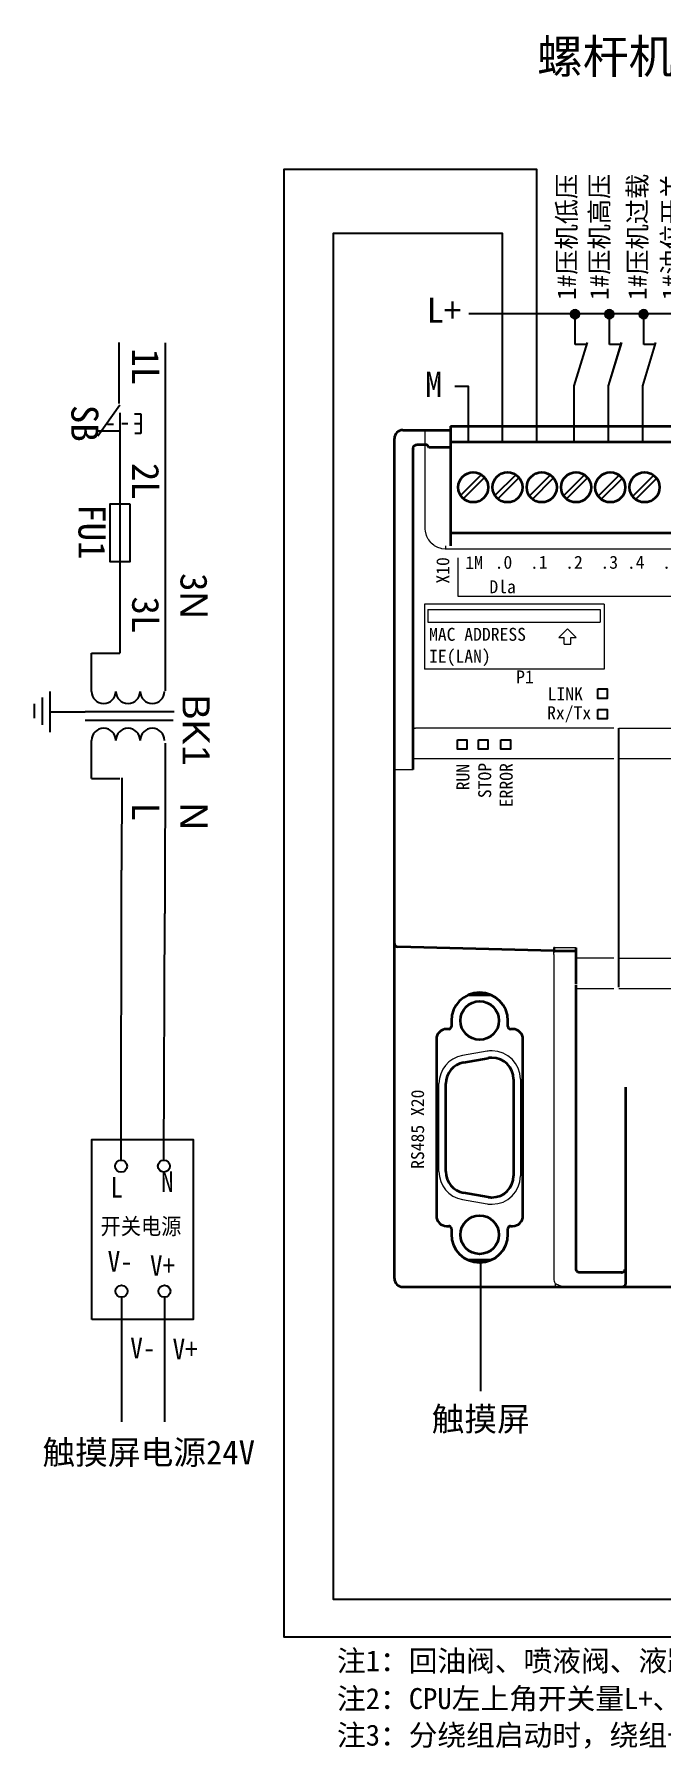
# Model space of a CAD drawing. Extents: x 738 to 1113, y 364 to 564.
# Drawn here: x 737.6 to 810.8, y 363.9 to 564 of the extents above; entities that cross this region are included whole.
import ezdxf

# ---------------------------------------------------------------- set-up
doc = ezdxf.new("R2010")
doc.units = 0
doc.header["$LTSCALE"] = 47.498
doc.header["$MEASUREMENT"] = 0
doc.layers.get('0').update_dxf_attribs({"linetype": 'CONTINUOUS'})
doc.layers.add('Layer 1', color=7, linetype='CONTINUOUS')
doc.layers.add('控制线', color=7, linetype='CONTINUOUS', lineweight=25)
doc.layers.add('文本', color=7, linetype='CONTINUOUS', lineweight=25)
doc.styles.add('宋体', font='simhei.ttf', dxfattribs={"width": 0.9})

# ---------------------------------------------------------------- blocks, each defined once
blk = doc.blocks.new('CAXBLOCK230', base_point=(492.26, -16.62))
at = {"layer": '控制线', "linetype": 'Continuous', "lineweight": 25}
blk.add_hatch(color=256, dxfattribs=at).paths.add_polyline_path([(1252.83, 322.31), (1252.31, 322.31), (1252.31, 322.23), (1252.33, 322.15), (1252.36, 322.08), (1252.41, 322.01), (1252.46, 321.94), (1252.52, 321.89), (1252.59, 321.85), (1252.67, 321.82), (1252.75, 321.8), (1252.83, 321.79), (1252.91, 321.8), (1252.99, 321.82), (1253.06, 321.85), (1253.13, 321.89), (1253.2, 321.94), (1253.25, 322.01), (1253.29, 322.08), (1253.32, 322.15), (1253.34, 322.23), (1253.35, 322.31)], flags=0)
for p, q in [((1252.83, 322.31), (1252.31, 322.31)), ((1253.35, 322.31), (1252.83, 322.31))]:
    blk.add_line(p, q, dxfattribs=at)
blk.add_arc((1252.83, 322.31), 0.52, 180, 360, dxfattribs=at)
blk = doc.blocks.new('CAXBLOCK231', base_point=(492.26, -16.62))
at = {"layer": '控制线', "linetype": 'Continuous', "lineweight": 25}
blk.add_hatch(color=256, dxfattribs=at).paths.add_polyline_path([(1252.83, 322.31), (1253.35, 322.31), (1253.34, 322.39), (1253.32, 322.47), (1253.29, 322.55), (1253.25, 322.62), (1253.2, 322.68), (1253.13, 322.73), (1253.06, 322.78), (1252.99, 322.81), (1252.91, 322.83), (1252.83, 322.83), (1252.75, 322.83), (1252.67, 322.81), (1252.59, 322.78), (1252.52, 322.73), (1252.46, 322.68), (1252.41, 322.62), (1252.36, 322.55), (1252.33, 322.47), (1252.31, 322.39), (1252.31, 322.31)], flags=0)
for p, q in [((1252.31, 322.31), (1252.83, 322.31)), ((1252.83, 322.31), (1253.35, 322.31))]:
    blk.add_line(p, q, dxfattribs=at)
blk.add_arc((1252.83, 322.31), 0.52, 0, 180, dxfattribs=at)
blk = doc.blocks.new('CAXBLOCK229', base_point=(1252.57, 322.31))
at = {"layer": '控制线', "linetype": 'Continuous', "lineweight": 25}
for name in ['CAXBLOCK231', 'CAXBLOCK230']:
    blk.add_blockref(name, (492.26, -16.62), dxfattribs=at)

msp = doc.modelspace()

# ---------------------------------------------------------------- linework, layer by layer
at = {"color": 7, "linetype": 'Continuous'}
for p, q in [((788.34, 531.37), (935.49, 531.37)), ((800.72, 527.75), (800.72, 531.37)), ((804.74, 527.75), (804.74, 531.37)), ((808.74, 527.75), (808.74, 531.37)), ((800.62, 522.96), (802.17, 528)), ((804.62, 522.96), (806.17, 528)), ((804.62, 522.96), (806.16, 528)), ((808.62, 522.96), (810.17, 528)), ((808.62, 522.96), (810.16, 528)), ((800.62, 516.36), (800.62, 522.96)), ((804.62, 516.36), (804.62, 522.96)), ((804.62, 516.36), (804.62, 522.96)), ((808.62, 516.36), (808.62, 522.96)), ((808.62, 516.36), (808.62, 522.96)), ((789.76, 512.55), (787.39, 510.19)), ((793.77, 512.53), (791.4, 510.17)), ((797.8, 512.49), (795.43, 510.13)), ((801.77, 512.51), (799.41, 510.15)), ((805.85, 512.47), (803.48, 510.11)), ((809.86, 512.45), (807.49, 510.09)), ((787.73, 509.82), (790.1, 512.19)), ((791.74, 509.8), (794.11, 512.17)), ((795.78, 509.76), (798.14, 512.13)), ((799.75, 509.78), (802.12, 512.15)), ((803.82, 509.74), (806.19, 512.11)), ((807.83, 509.72), (810.2, 512.09))]:
    msp.add_line(p, q, dxfattribs=at)
for p, q in [((747.48, 528.01), (747.48, 520.9)), ((752.93, 487.36), (752.93, 527.97)), ((752.87, 481.24), (752.85, 461.36)), ((747.84, 477.19), (747.8, 466.41)), ((747.74, 432.57), (747.8, 466.41)), ((752.74, 432.58), (752.85, 461.36)), ((789.68, 420.86), (789.68, 405.63))]:
    msp.add_line(p, q)
at = {"lineweight": 25}
for p, q in [((744.29, 487.29), (744.29, 491.75)), ((744.29, 491.75), (747.58, 491.75)), ((744.29, 477.11), (744.29, 481.56)), ((744.29, 477.11), (747.58, 477.11)), ((747.79, 416.57), (747.79, 402.04)), ((752.79, 416.57), (752.79, 402.04))]:
    msp.add_line(p, q, dxfattribs=at)
at = {"flags": 128}
for points in [[(796.27, 516.43), (796.27, 548.2), (766.75, 548.2), (766.75, 376.95), (1046.34, 376.95), (1046.34, 438.63)], [(792.27, 516.36), (792.27, 540.72), (772.5, 540.72), (772.5, 381.32), (1041.26, 381.32), (1041.26, 438.63)], [(802.09, 527.75), (800.72, 527.75)], [(806.11, 527.75), (804.74, 527.75)], [(810.11, 527.75), (808.74, 527.75)], [(788.3, 516.36), (788.3, 522.87), (786.7, 522.87)], [(805.84, 452.78), (805.84, 482.98)]]:
    msp.add_lwpolyline(points, dxfattribs=at)
for points in [[(803.37, 487.58), (804.48, 487.58), (804.48, 486.47), (803.37, 486.47)], [(803.37, 485.17), (804.48, 485.17), (804.48, 484.07), (803.37, 484.07)], [(786.99, 481.63), (788.1, 481.63), (788.1, 480.53), (786.99, 480.53)], [(789.45, 481.63), (790.55, 481.63), (790.55, 480.53), (789.45, 480.53)], [(792.08, 481.63), (793.18, 481.63), (793.18, 480.53), (792.08, 480.53)]]:
    msp.add_lwpolyline(points, close=True)
at = {"layer": 'Layer 1', "color": 7, "lineweight": 35}
for points in [[(786.2, 518.25), (786.2, 504.28)], [(786.2, 518.25), (867.48, 518.25)], [(779.64, 418.78), (779.64, 516.78)], [(780.64, 517.78), (786.2, 517.78)], [(786.2, 516.4), (867.48, 516.4)], [(781.84, 515.67), (781.84, 515.67), (781.85, 515.73), (781.86, 515.8), (781.86, 515.8), (781.88, 515.86), (781.92, 515.91), (781.96, 515.96), (782.01, 516), (782.06, 516.03), (782.12, 516.06), (782.18, 516.07), (782.24, 516.08)], [(781.84, 478.18), (781.84, 515.67)], [(782.24, 516.08), (783.24, 516.08)], [(783.64, 515.74), (783.64, 515.74), (783.63, 515.8), (783.62, 515.86), (783.59, 515.91), (783.55, 515.95), (783.51, 515.99), (783.46, 516.02), (783.46, 516.02), (783.41, 516.05), (783.35, 516.06), (783.3, 516.07), (783.24, 516.08)], [(786.2, 515.74), (783.64, 515.74)], [(786.2, 505.8), (867.48, 505.8)], [(798.25, 456.99), (780.03, 457.46)], [(800.84, 456.98), (798.37, 456.98)], [(800.84, 453.1), (800.84, 457.37)], [(800.84, 419.88), (800.84, 453)], [(790.96, 451.83), (788.22, 451.83)], [(786.29, 448.83), (786.29, 448.18)], [(792.89, 448.18), (792.89, 448.83)], [(784.54, 446.68), (784.54, 426.08)], [(785.99, 447.88), (785.74, 447.88)], [(793.44, 447.88), (793.19, 447.88)], [(794.64, 426.08), (794.64, 446.68)], [(787.71, 443.98), (790.6, 444.49)], [(785.64, 431.24), (785.64, 441.52)], [(793.54, 442.03), (793.54, 430.73)], [(806.64, 418.18), (806.64, 441.08)], [(790.6, 428.26), (787.71, 428.77)], [(785.74, 424.88), (785.99, 424.88)], [(786.29, 424.58), (786.29, 423.93)], [(792.89, 423.93), (792.89, 424.58)], [(793.19, 424.88), (793.44, 424.88)], [(788.22, 420.93), (790.96, 420.93)], [(801.24, 419.48), (801.18, 419.48), (801.12, 419.5), (801.06, 419.52), (801.01, 419.55), (800.96, 419.59), (800.92, 419.64), (800.92, 419.64), (800.88, 419.7), (800.86, 419.76), (800.86, 419.76), (800.85, 419.82), (800.84, 419.88)], [(806.16, 419.48), (801.24, 419.48)], [(806.16, 419.48), (806.19, 419.48), (806.25, 419.49), (806.29, 419.5), (806.34, 419.52), (806.38, 419.53), (806.43, 419.56), (806.45, 419.59), (806.49, 419.63), (806.51, 419.66), (806.54, 419.71), (806.55, 419.75), (806.56, 419.81)], [(780.64, 417.78), (816, 417.78)]]:
    msp.add_lwpolyline(points, dxfattribs=at)
at = {"layer": 'Layer 1', "color": 7, "lineweight": 18}
for points in [[(783.24, 506.29), (783.24, 517.78)], [(785.64, 503.89), (785.55, 503.89), (785.17, 503.94), (785.08, 503.96), (784.72, 504.07), (784.64, 504.11), (784.31, 504.29), (784.23, 504.35), (783.94, 504.59), (783.88, 504.66), (783.64, 504.96), (783.59, 505.04), (783.42, 505.37), (783.39, 505.46), (783.29, 505.82), (783.27, 505.91), (783.24, 506.29)], [(785.64, 503.89), (785.64, 504.28)], [(948.64, 503.89), (785.64, 503.89)], [(782.24, 482.98), (782.24, 482.98), (782.2, 482.98), (782.16, 482.98), (782.12, 482.98), (782.09, 482.97), (782.05, 482.97), (782, 482.97), (782, 482.98), (781.95, 482.98), (781.92, 482.97), (781.9, 482.97), (781.86, 482.97), (781.84, 482.97)], [(805.24, 482.98), (782.24, 482.98)], [(805.84, 482.98), (840.44, 482.98)], [(805.24, 479.41), (781.84, 479.41)], [(840.44, 479.41), (805.84, 479.41)], [(779.64, 478.18), (779.66, 478.18), (779.68, 478.18), (779.71, 478.18), (779.72, 478.18), (779.76, 478.18), (779.8, 478.18), (779.84, 478.18), (779.88, 478.18), (779.92, 478.18), (779.92, 478.18), (779.96, 478.18), (780, 478.18), (780.04, 478.18)], [(780.04, 478.18), (781.84, 478.18)], [(798.25, 456.99), (798.26, 457.38)], [(798.25, 456.79), (798.25, 456.8), (798.25, 456.82), (798.26, 456.83), (798.26, 456.85), (798.26, 456.87), (798.26, 456.89), (798.25, 456.91), (798.25, 456.92), (798.25, 456.94), (798.25, 456.97), (798.25, 456.99)], [(798.25, 456.59), (798.25, 456.59), (798.25, 456.61), (798.25, 456.63), (798.25, 456.65), (798.25, 456.67), (798.25, 456.69), (798.25, 456.71), (798.25, 456.73), (798.25, 456.75), (798.25, 456.77), (798.25, 456.79)], [(798.25, 456.59), (798.25, 418.78)], [(798.3, 456.98), (798.31, 456.98), (798.31, 456.99), (798.31, 457), (798.31, 457.01), (798.31, 457.01), (798.31, 457.02), (798.31, 457.03), (798.31, 457.04), (798.31, 457.05), (798.31, 457.05), (798.31, 457.06)], [(798.31, 457.06), (798.31, 457.06), (798.32, 457.07), (798.32, 457.08), (798.32, 457.09), (798.33, 457.1), (798.33, 457.11), (798.33, 457.13), (798.33, 457.14), (798.33, 457.15), (798.34, 457.16), (798.34, 457.17)], [(798.34, 457.17), (798.34, 457.18), (798.34, 457.2), (798.34, 457.22), (798.35, 457.24), (798.35, 457.25), (798.35, 457.27), (798.36, 457.29), (798.36, 457.31), (798.36, 457.33), (798.37, 457.35), (798.37, 457.37)], [(798.37, 456.98), (798.37, 457.37)], [(800.84, 457.37), (798.37, 457.37)], [(798.4, 456.97), (798.46, 456.96)], [(798.46, 456.96), (798.5, 456.95)], [(805.24, 456.15), (800.84, 456.15)], [(805.84, 456.15), (840.44, 456.15)], [(801.24, 452.58), (801.24, 452.58), (801.2, 452.58), (801.16, 452.58), (801.12, 452.58), (801.09, 452.58), (801.05, 452.58), (801, 452.58), (801, 452.58), (800.95, 452.58), (800.92, 452.58), (800.9, 452.58), (800.86, 452.58), (800.84, 452.58)], [(805.24, 452.58), (801.24, 452.58)], [(840.44, 452.58), (805.84, 452.58)], [(790.57, 451.98), (788.61, 451.98)], [(790.46, 445.28), (787.57, 444.77)], [(784.84, 431.24), (784.84, 441.52)], [(794.34, 442.03), (794.34, 430.73)], [(787.57, 427.99), (790.46, 427.48)], [(788.78, 420.73), (788.83, 420.78)], [(789.89, 420.64), (790.02, 420.78)], [(798.39, 418.18), (798.39, 418.14), (798.39, 418.1), (798.39, 418.06), (798.39, 418.02), (798.39, 418.01), (798.39, 417.97), (798.39, 417.93), (798.39, 417.89), (798.39, 417.89), (798.39, 417.85), (798.39, 417.81), (798.4, 417.78)], [(798.39, 418.18), (798.42, 418.17), (798.54, 418.12), (798.57, 418.11), (798.69, 418.06), (798.7, 418.05), (798.83, 417.99), (798.83, 417.99), (798.95, 417.94), (798.96, 417.94), (799.08, 417.89), (799.2, 417.84), (799.31, 417.81), (799.42, 417.79), (799.53, 417.78), (799.64, 417.78)]]:
    msp.add_lwpolyline(points, dxfattribs=at)
at = {"layer": 'Layer 1', "color": 7, "lineweight": 9}
for points in [[(787.04, 502.88), (787.04, 498.38)], [(787.04, 498.38), (936.44, 498.38)], [(783.14, 497.48), (783.14, 489.88)], [(804.14, 497.48), (783.14, 497.48)], [(783.54, 496.83), (783.54, 495.38)], [(783.54, 496.83), (803.64, 496.83)], [(803.64, 496.83), (803.64, 495.38)], [(804.14, 497.48), (804.14, 489.88)], [(783.54, 495.38), (803.64, 495.38)], [(799.84, 494.58), (798.84, 493.58)], [(800.84, 493.58), (799.84, 494.58)], [(798.84, 493.58), (799.44, 493.58)], [(799.44, 492.78), (799.44, 493.58)], [(799.44, 492.78), (800.24, 492.78)], [(800.24, 492.78), (800.24, 493.58)], [(800.24, 493.58), (800.84, 493.58)], [(804.14, 489.88), (783.14, 489.88)], [(788.61, 420.78), (790.57, 420.78)]]:
    msp.add_lwpolyline(points, dxfattribs=at)
at = {"layer": 'Layer 1', "color": 7, "lineweight": 35}
for points, knots in [([(780.64, 517.78), (780.64, 517.78), (780.64, 517.78), (780.64, 517.78), (780.09, 517.78), (779.64, 517.33), (779.64, 516.78)], [0, 0, 0, 0, 1, 1, 1, 2, 2, 2, 2]), ([(790.59, 511.1), (790.59, 511.1), (790.59, 511.1), (790.59, 511.1), (790.59, 512.06), (789.81, 512.85), (788.84, 512.85), (787.87, 512.85), (787.09, 512.06), (787.09, 511.1), (787.09, 510.13), (787.87, 509.35), (788.84, 509.35), (789.81, 509.35), (790.59, 510.13), (790.59, 511.1)], [0, 0, 0, 0, 1, 1, 1, 2, 2, 2, 3, 3, 3, 4, 4, 4, 5, 5, 5, 5]), ([(794.59, 511.1), (794.59, 511.1), (794.59, 511.1), (794.59, 511.1), (794.59, 512.06), (793.81, 512.85), (792.84, 512.85), (791.87, 512.85), (791.09, 512.06), (791.09, 511.1), (791.09, 510.13), (791.87, 509.35), (792.84, 509.35), (793.81, 509.35), (794.59, 510.13), (794.59, 511.1)], [0, 0, 0, 0, 1, 1, 1, 2, 2, 2, 3, 3, 3, 4, 4, 4, 5, 5, 5, 5]), ([(798.59, 511.1), (798.59, 511.1), (798.59, 511.1), (798.59, 511.1), (798.59, 512.06), (797.81, 512.85), (796.84, 512.85), (795.87, 512.85), (795.09, 512.06), (795.09, 511.1), (795.09, 510.13), (795.87, 509.35), (796.84, 509.35), (797.81, 509.35), (798.59, 510.13), (798.59, 511.1)], [0, 0, 0, 0, 1, 1, 1, 2, 2, 2, 3, 3, 3, 4, 4, 4, 5, 5, 5, 5]), ([(802.59, 511.1), (802.59, 511.1), (802.59, 511.1), (802.59, 511.1), (802.59, 512.06), (801.81, 512.85), (800.84, 512.85), (799.87, 512.85), (799.09, 512.06), (799.09, 511.1), (799.09, 510.13), (799.87, 509.35), (800.84, 509.35), (801.81, 509.35), (802.59, 510.13), (802.59, 511.1)], [0, 0, 0, 0, 1, 1, 1, 2, 2, 2, 3, 3, 3, 4, 4, 4, 5, 5, 5, 5]), ([(806.59, 511.1), (806.59, 511.1), (806.59, 511.1), (806.59, 511.1), (806.59, 512.06), (805.81, 512.85), (804.84, 512.85), (803.87, 512.85), (803.09, 512.06), (803.09, 511.1), (803.09, 510.13), (803.87, 509.35), (804.84, 509.35), (805.81, 509.35), (806.59, 510.13), (806.59, 511.1)], [0, 0, 0, 0, 1, 1, 1, 2, 2, 2, 3, 3, 3, 4, 4, 4, 5, 5, 5, 5]), ([(810.59, 511.1), (810.59, 511.1), (810.59, 511.1), (810.59, 511.1), (810.59, 512.06), (809.81, 512.85), (808.84, 512.85), (807.87, 512.85), (807.09, 512.06), (807.09, 511.1), (807.09, 510.13), (807.87, 509.35), (808.84, 509.35), (809.81, 509.35), (810.59, 510.13), (810.59, 511.1)], [0, 0, 0, 0, 1, 1, 1, 2, 2, 2, 3, 3, 3, 4, 4, 4, 5, 5, 5, 5]), ([(779.64, 457.86), (779.64, 457.86), (779.64, 457.86), (779.64, 457.86), (779.64, 457.65), (779.81, 457.47), (780.03, 457.46)], [0, 0, 0, 0, 1, 1, 1, 2, 2, 2, 2]), ([(798.3, 456.98), (798.3, 456.98), (798.3, 456.98), (798.3, 456.98), (798.33, 456.98), (798.35, 456.98), (798.37, 456.98)], [0, 0, 0, 0, 1, 1, 1, 2, 2, 2, 2]), ([(792.89, 448.83), (792.89, 448.83), (792.89, 448.83), (792.89, 448.83), (792.89, 450.65), (791.41, 452.13), (789.59, 452.13), (787.77, 452.13), (786.29, 450.65), (786.29, 448.83)], [0, 0, 0, 0, 1, 1, 1, 2, 2, 2, 3, 3, 3, 3]), ([(791.84, 448.87), (791.84, 448.87), (791.84, 448.87), (791.84, 448.87), (791.84, 450.11), (790.83, 451.12), (789.59, 451.12), (788.35, 451.12), (787.34, 450.11), (787.34, 448.87), (787.34, 447.63), (788.35, 446.62), (789.59, 446.62), (790.83, 446.62), (791.84, 447.63), (791.84, 448.87)], [0, 0, 0, 0, 1, 1, 1, 2, 2, 2, 3, 3, 3, 4, 4, 4, 5, 5, 5, 5]), ([(785.74, 447.88), (785.74, 447.88), (785.74, 447.88), (785.74, 447.88), (785.08, 447.88), (784.54, 447.34), (784.54, 446.68)], [0, 0, 0, 0, 1, 1, 1, 2, 2, 2, 2]), ([(785.99, 447.88), (785.99, 447.88), (785.99, 447.88), (785.99, 447.88), (786.16, 447.88), (786.29, 448.01), (786.29, 448.18)], [0, 0, 0, 0, 1, 1, 1, 2, 2, 2, 2]), ([(792.89, 448.18), (792.89, 448.18), (792.89, 448.18), (792.89, 448.18), (792.89, 448.01), (793.02, 447.88), (793.19, 447.88)], [0, 0, 0, 0, 1, 1, 1, 2, 2, 2, 2]), ([(794.64, 446.68), (794.64, 446.68), (794.64, 446.68), (794.64, 446.68), (794.64, 447.34), (794.1, 447.88), (793.44, 447.88)], [0, 0, 0, 0, 1, 1, 1, 2, 2, 2, 2]), ([(793.54, 442.03), (793.54, 442.03), (793.54, 442.03), (793.54, 442.03), (793.54, 443.41), (792.42, 444.53), (791.03, 444.53), (790.89, 444.53), (790.74, 444.51), (790.6, 444.49)], [0, 0, 0, 0, 1, 1, 1, 2, 2, 2, 3, 3, 3, 3]), ([(787.71, 443.98), (787.71, 443.98), (787.71, 443.98), (787.71, 443.98), (786.52, 443.77), (785.64, 442.73), (785.64, 441.52)], [0, 0, 0, 0, 1, 1, 1, 2, 2, 2, 2]), ([(785.64, 431.24), (785.64, 431.24), (785.64, 431.24), (785.64, 431.24), (785.64, 430.02), (786.52, 428.98), (787.71, 428.77)], [0, 0, 0, 0, 1, 1, 1, 2, 2, 2, 2]), ([(790.6, 428.26), (790.6, 428.26), (790.6, 428.26), (790.6, 428.26), (790.74, 428.24), (790.89, 428.23), (791.03, 428.23), (792.42, 428.23), (793.54, 429.34), (793.54, 430.73)], [0, 0, 0, 0, 1, 1, 1, 2, 2, 2, 3, 3, 3, 3]), ([(784.54, 426.08), (784.54, 426.08), (784.54, 426.08), (784.54, 426.08), (784.54, 425.41), (785.08, 424.88), (785.74, 424.88)], [0, 0, 0, 0, 1, 1, 1, 2, 2, 2, 2]), ([(786.29, 424.58), (786.29, 424.58), (786.29, 424.58), (786.29, 424.58), (786.29, 424.74), (786.16, 424.88), (785.99, 424.88)], [0, 0, 0, 0, 1, 1, 1, 2, 2, 2, 2]), ([(791.84, 423.87), (791.84, 423.87), (791.84, 423.87), (791.84, 423.87), (791.84, 425.11), (790.83, 426.12), (789.59, 426.12), (788.35, 426.12), (787.34, 425.11), (787.34, 423.87), (787.34, 422.63), (788.35, 421.62), (789.59, 421.62), (790.83, 421.62), (791.84, 422.63), (791.84, 423.87)], [0, 0, 0, 0, 1, 1, 1, 2, 2, 2, 3, 3, 3, 4, 4, 4, 5, 5, 5, 5]), ([(793.19, 424.88), (793.19, 424.88), (793.19, 424.88), (793.19, 424.88), (793.02, 424.88), (792.89, 424.74), (792.89, 424.58)], [0, 0, 0, 0, 1, 1, 1, 2, 2, 2, 2]), ([(793.44, 424.88), (793.44, 424.88), (793.44, 424.88), (793.44, 424.88), (794.1, 424.88), (794.64, 425.41), (794.64, 426.08)], [0, 0, 0, 0, 1, 1, 1, 2, 2, 2, 2]), ([(786.29, 423.93), (786.29, 423.93), (786.29, 423.93), (786.29, 423.93), (786.29, 422.1), (787.77, 420.63), (789.59, 420.63), (791.41, 420.63), (792.89, 422.1), (792.89, 423.93)], [0, 0, 0, 0, 1, 1, 1, 2, 2, 2, 3, 3, 3, 3]), ([(779.64, 418.78), (779.64, 418.78), (779.64, 418.78), (779.64, 418.78), (779.64, 418.22), (780.09, 417.78), (780.64, 417.78)], [0, 0, 0, 0, 1, 1, 1, 2, 2, 2, 2]), ([(806.24, 417.78), (806.24, 417.78), (806.24, 417.78), (806.24, 417.78), (806.46, 417.78), (806.64, 417.95), (806.64, 418.17), (806.64, 418.17), (806.64, 418.17), (806.64, 418.17)], [0, 0, 0, 0, 1, 1, 1, 2, 2, 2, 3, 3, 3, 3])]:
    msp.add_open_spline(points, degree=3, knots=knots, dxfattribs=at)
at = {"layer": 'Layer 1', "color": 7, "lineweight": 18}
for points, knots in [([(781.89, 515.49), (781.89, 515.49), (781.89, 515.49), (781.89, 515.49), (781.86, 515.43), (781.84, 515.36), (781.84, 515.29)], [0, 0, 0, 0, 1, 1, 1, 2, 2, 2, 2]), ([(798.37, 457.37), (798.37, 457.37), (798.37, 457.37), (798.37, 457.37), (798.33, 457.38), (798.3, 457.38), (798.26, 457.38)], [0, 0, 0, 0, 1, 1, 1, 2, 2, 2, 2]), ([(787.57, 444.77), (787.57, 444.77), (787.57, 444.77), (787.57, 444.77), (785.99, 444.49), (784.84, 443.12), (784.84, 441.52)], [0, 0, 0, 0, 1, 1, 1, 2, 2, 2, 2]), ([(794.34, 442.03), (794.34, 442.03), (794.34, 442.03), (794.34, 442.03), (794.34, 443.85), (792.86, 445.33), (791.04, 445.33), (790.84, 445.33), (790.65, 445.31), (790.46, 445.28)], [0, 0, 0, 0, 1, 1, 1, 2, 2, 2, 3, 3, 3, 3]), ([(784.84, 431.24), (784.84, 431.24), (784.84, 431.24), (784.84, 431.24), (784.84, 429.63), (785.99, 428.26), (787.57, 427.99)], [0, 0, 0, 0, 1, 1, 1, 2, 2, 2, 2]), ([(790.46, 427.48), (790.46, 427.48), (790.46, 427.48), (790.46, 427.48), (790.65, 427.44), (790.84, 427.43), (791.04, 427.43), (792.86, 427.43), (794.34, 428.9), (794.34, 430.73)], [0, 0, 0, 0, 1, 1, 1, 2, 2, 2, 3, 3, 3, 3]), ([(798.25, 418.78), (798.25, 418.78), (798.25, 418.78), (798.25, 418.78), (798.25, 418.57), (798.3, 418.36), (798.39, 418.18)], [0, 0, 0, 0, 1, 1, 1, 2, 2, 2, 2])]:
    msp.add_open_spline(points, degree=3, knots=knots, dxfattribs=at)
at = {"layer": '控制线', "color": 7, "linetype": 'Continuous', "lineweight": 25}
for p, q in [((747.59, 520.69), (745.04, 517.06)), ((746.16, 518.49), (746.85, 518.49)), ((747.84, 518.53), (748.53, 518.53)), ((749.3, 519.67), (750.04, 519.67)), ((749.3, 518.53), (750.04, 518.53)), ((750.04, 519.67), (750.04, 517.4)), ((747.59, 517.64), (744.88, 517.64)), ((750.04, 517.4), (749.33, 517.4))]:
    msp.add_line(p, q, dxfattribs=at)
at = {"layer": '控制线', "linetype": 'Continuous', "lineweight": 25}
for p, q in [((747.59, 519.81), (747.58, 491.75)), ((738.53, 486.58), (738.53, 483.4)), ((739.42, 487.26), (739.42, 482.54)), ((737.61, 485.85), (737.61, 484.17)), ((739.42, 484.9), (743.56, 484.9)), ((753.94, 484.9), (743.56, 484.9)), ((753.83, 483.9), (743.56, 483.9))]:
    msp.add_line(p, q, dxfattribs=at)
at = {"layer": '控制线', "color": 7, "linetype": 'Continuous', "lineweight": 25}
msp.add_lwpolyline([(748.8, 509.15), (746.42, 509.15), (746.42, 502.44), (748.8, 502.44), (748.8, 509.15)], dxfattribs=at)
at = {"layer": '控制线', "linetype": 'Continuous', "lineweight": 25}
msp.add_lwpolyline([(744.33, 413.97), (744.33, 434.97), (756.17, 434.97), (756.17, 413.97), (744.33, 413.97)], dxfattribs=at)
for centre in [(747.74, 431.87), (752.74, 431.88), (747.79, 417.27), (752.79, 417.28)]:
    msp.add_circle(centre, 0.7, dxfattribs=at)
for centre, start, end in [((745.71, 487.29), 180, 0), ((748.55, 487.29), 180, 0), ((751.39, 487.29), 180, 0), ((745.71, 481.56), 0, 180), ((748.55, 481.56), 0, 180), ((751.39, 481.56), 0, 180)]:
    msp.add_arc(centre, 1.42, start, end, dxfattribs=at)

# ---------------------------------------------------------------- block references
for p in [(800.46, 531.31), (804.46, 531.31), (808.46, 531.31)]:
    msp.add_blockref('CAXBLOCK229', p, dxfattribs=at)

# ---------------------------------------------------------------- texts
at = {"insert": (796.28, 563.35), "char_height": 3.92, "width": 158.5073, "attachment_point": 1}
msp.add_mtext('{\\fSimSun|b0|i0|c134|p2;螺杆机.标准.水冷冷水.3机头.S7-200 SMART.电气连接示意图}', dxfattribs=at)
at = {"layer": '控制线', "color": 7, "linetype": 'Continuous', "lineweight": 25, "char_height": 3.159, "attachment_point": 1, "rotation": 270}
for s, insert in [('{\\fSimHei|b0|i0|c134|p34;1L}', (752.19, 527.31)), ('\\fSimHei|b0|i0|p34;SB', (745.09, 520.72)), ('{\\fSimHei|b0|i0|c134|p34;2L}', (752.19, 513.95)), ('\\fSimHei|b0|i0|p34;FU1', (745.93, 509.13)), ('{\\fSimHei|b0|i0|c134|p34;3\\fArial|b0|i0|c0|p32;N}', (757.83, 501.09)), ('{\\fSimHei|b0|i0|c134|p34;3L}', (752.19, 498.36)), ('{\\fSimHei|b0|i0|c134|p34;L}', (752.19, 474.29)), ('{\\fArial|b0|i0|c0|p32;N}', (757.83, 474.29))]:
    msp.add_mtext(s, dxfattribs=dict(at, insert=insert))
at = {"layer": '控制线', "linetype": 'Continuous', "lineweight": 25, "insert": (758.07, 486.92), "char_height": 3.159, "attachment_point": 1, "rotation": 270}
msp.add_mtext('{\\fArial|b0|i0|c0|p32;BK1}', dxfattribs=at)
at = {"layer": '文本', "linetype": 'Continuous', "lineweight": 25, "rotation": 90}
for s, insert, char_height, attachment_point in [('{\\fSimHei|b0|i0|c134|p34;1#压机低压}', (798.66, 532.97), 2.1609, 1), ('{\\fSimHei|b0|i0|c134|p34;1#压机高压}', (802.48, 532.97), 2.1609, 1), ('{\\fSimHei|b0|i0|c134|p34;1#压机过载}', (806.93, 532.97), 2.1609, 1), ('{\\fSimHei|b0|i0|c134|p34;1#油位开关}', (810.91, 532.97), 2.1609, 1), ('{\\fSimHei|b0|i0|c134|p34;X10}', (786.07, 499.86), 1.5126, 7), ('{\\fSimHei|b0|i0|c134|p34;RUN}', (788.42, 475.73), 1.5126, 7), ('{\\fSimHei|b0|i0|c134|p34;STOP}', (790.96, 474.82), 1.5126, 7), ('{\\fSimHei|b0|i0|c134|p34;ERROR}', (793.47, 473.76), 1.5126, 7), ('{\\fSimHei|b0|i0|c134|p34;RS485 X20}', (781.59, 431.55), 1.5126, 1)]:
    msp.add_mtext(s, dxfattribs=dict(at, insert=insert, char_height=char_height, attachment_point=attachment_point))
at = {"layer": '文本', "linetype": 'Continuous', "lineweight": 25, "attachment_point": 1}
for s, insert, char_height in [('{\\fSimHei|b0|i0|c134|p34;L+}', (783.41, 533.25), 2.9484), ('{\\fSimHei|b0|i0|c134|p34;M}', (783.22, 524.59), 2.9484), ('{\\fSimHei|b0|i0|c134|p34;1M}', (787.92, 503.07), 1.5126), ('{\\fSimHei|b0|i0|c134|p34;.0  .1  .2  .3 .4  .5 .6  .7}', (791.34, 503.11), 1.5126), ('{\\fSimHei|b0|i0|c134|p34;Dla}', (790.73, 500.25), 1.5126), ('{\\fSimHei|b0|i0|c134|p34;MAC ADDRESS}', (783.68, 494.7), 1.5126), ('{\\fSimHei|b0|i0|c134|p34;IE(LAN)}', (783.68, 492.14), 1.5126), ('{\\fSimHei|b0|i0|c134|p34;P1}', (793.85, 489.73), 1.5126), ('{\\fSimHei|b0|i0|c134|p34;LINK}', (797.52, 487.75), 1.5126), ('{\\fSimHei|b0|i0|c134|p34;Rx/Tx}', (797.46, 485.55), 1.5126), ('{\\fSimHei|b0|i0|c134|p34;触摸屏}', (783.99, 403.76), 2.8), ('{\\fSimHei|b0|i0|c134|p34;触摸屏电源24V}', (738.56, 399.87), 2.8), ('{\\fSimHei|b0|i0|c134|p34;注1：回油阀、喷液阀、液路阀可设置成“分液阀”。}', (772.94, 375.37), 2.457), ('{\\fSimHei|b0|i0|c134|p34;注2：CPU左上角开关量L+、M请和右下角L+对接。}', (772.94, 370.96), 2.457), ('{\\fSimHei|b0|i0|c134|p34;注3：分绕组启动时，绕组一接“主接触器”、绕组二接“角接触器”。}', (772.94, 366.7), 2.457)]:
    msp.add_mtext(s, dxfattribs=dict(at, insert=insert, char_height=char_height))
at = {"layer": '文本', "linetype": 'Continuous', "lineweight": 25, "attachment_point": 1, "style": '宋体'}
for s, insert, char_height in [('\\fSimHei|b0|i0|p34;L', (746.49, 430.61), 2.4), ('\\fSimHei|b0|i0|p34;N', (752.41, 431.25), 2.4), ('{\\fSimHei|b0|i0|c134|p34;开关电源}', (745.35, 425.82), 1.92), ('\\fSimHei|b0|i0|p34;V-', (746.17, 421.96), 2.4), ('\\fSimHei|b0|i0|p34;V+', (751.11, 421.48), 2.4), ('\\fSimHei|b0|i0|p34;V-', (748.81, 411.86), 2.4), ('\\fSimHei|b0|i0|p34;V+', (753.75, 411.74), 2.4)]:
    msp.add_mtext(s, dxfattribs=dict(at, insert=insert, char_height=char_height))

doc.saveas('drawing.dxf')
